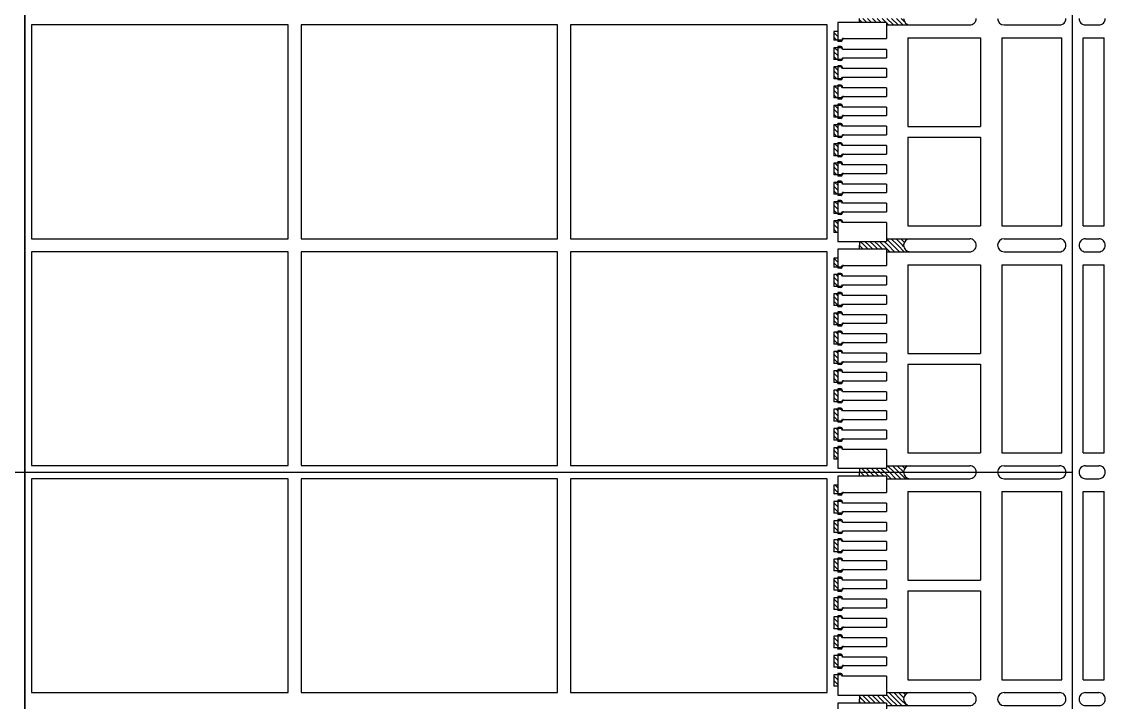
# Model space of a CAD drawing. Extents: x -15.8 to 28.7, y 37.6 to 61.4.
# Drawn here: x -12.195 to -9.66, y 43.966 to 45.558 of the extents above; entities that cross this region are included whole.
import ezdxf

# ---------------------------------------------------------------- set-up
doc = ezdxf.new("R2010")
doc.units = 0
doc.layers.add('hatch', color=8, linetype='Continuous')
doc.layers.add('LF-LINE', color=1, linetype='Continuous')
pattern_1 = [(45, (615.56867, 1000.39419), (-0.005612660076, 0.005612660076), [])]

# ---------------------------------------------------------------- blocks, each defined once
blk = doc.blocks.new('A$C4B6579F9')
at = {"linetype": 'ByBlock'}
h = blk.add_hatch(dxfattribs=at)
h.set_pattern_fill('ANSI31', color=256, scale=0.0025, style=0)
h.set_pattern_definition(pattern_1)
h.paths.add_polyline_path([(-0.0208, 0.0095), (-0.0208, 0.0002), (-0.0415, 0.0002), (-0.0415, 0.0095)])
h.paths.add_polyline_path([(-0.059, 0.0095), (-0.059, 0.0002), (-0.0865, 0.0002), (-0.0865, 0.0095)])
h.paths.add_polyline_path([(-0.104, 0.0095), (-0.104, 0.0002), (-0.1315, 0.0002), (-0.1315, 0.0095)])
h.paths.add_polyline_path([(-0.149, 0.0095), (-0.149, 0.0002), (-0.1765, 0.0002), (-0.1765, 0.0095)])
h.paths.add_polyline_path([(-0.194, 0.0095), (-0.194, 0.0002), (-0.2215, 0.0002), (-0.2215, 0.0095)])
h.paths.add_polyline_path([(-0.239, 0.0095), (-0.239, 0.0002), (-0.2665, 0.0002), (-0.2665, 0.0095)])
h.paths.add_polyline_path([(-0.284, 0.0095), (-0.284, 0.0002), (-0.3115, 0.0002), (-0.3115, 0.0095)])
h.paths.add_polyline_path([(-0.329, 0.0095), (-0.329, 0.0002), (-0.3565, 0.0002), (-0.3565, 0.0095)])
h.paths.add_polyline_path([(-0.374, 0.0095), (-0.374, 0.0002), (-0.4015, 0.0002), (-0.4015, 0.0095)])
h.paths.add_polyline_path([(-0.419, 0.0095), (-0.419, 0.0002), (-0.4465, 0.0002), (-0.4465, 0.0095)])
h.paths.add_polyline_path([(-0.464, 0.0095), (-0.464, 0.0002), (-0.4908, 0.0002), (-0.4908, 0.0095)])
edge = h.paths.add_edge_path()
edge.add_line((0.0002, -0.1138), (-0.0058, -0.1138))
edge.add_line((-0.0058, -0.1138), (-0.0057, -0.169))
edge.add_arc((0.0095, -0.169), 0.0152, 90, 180, ccw=False)
edge.add_line((0.0095, -0.1538), (0.0095, -0.0505))
edge.add_line((0.0095, -0.0505), (0.0002, -0.0505))
edge.add_line((0.0002, -0.0505), (0.0002, -0.1138))
h = blk.add_hatch(dxfattribs=at)
h.set_pattern_fill('ANSI37', color=3, scale=0.0025, style=0)
h.set_pattern_definition([(45, (624.049561, 1045.195617), (-0.005612660076, 0.005612660076), []), (135, (624.049561, 1045.195617), (-0.005612660076, -0.005612660076), [])])
h.paths.add_polyline_path([(-0.1462, 0.0002), (-0.1462, -0.0069, -0.414214), (-0.15, -0.0108), (-0.1528, -0.0108, 0.414999), (-0.149, -0.007), (-0.149, 0.0002)])
h.paths.add_polyline_path([(-0.1012, 0.0002), (-0.1012, -0.0069, -0.414214), (-0.105, -0.0108), (-0.1078, -0.0108, 0.414999), (-0.104, -0.007), (-0.104, 0.0002)])
h.paths.add_polyline_path([(-0.0562, 0.0002), (-0.0562, -0.0069, -0.414214), (-0.06, -0.0108), (-0.0628, -0.0108, 0.414937), (-0.059, -0.007), (-0.059, 0.0002)])
h.paths.add_polyline_path([(-0.0865, 0.0002), (-0.0865, -0.007, 0.413428), (-0.0828, -0.0108), (-0.0854, -0.0108, -0.414214), (-0.0892, -0.0069), (-0.0892, 0.0002)])
h.paths.add_polyline_path([(-0.1315, 0.0002), (-0.1315, -0.007, 0.413428), (-0.1278, -0.0108), (-0.1304, -0.0108, -0.414214), (-0.1342, -0.0069), (-0.1342, 0.0002)])
h.paths.add_polyline_path([(-0.1765, 0.0002), (-0.1765, -0.007, 0.413428), (-0.1728, -0.0108), (-0.1754, -0.0108, -0.414214), (-0.1792, -0.0069), (-0.1792, 0.0002)])
h.paths.add_polyline_path([(-0.1912, 0.0002), (-0.1912, -0.0069, -0.414214), (-0.195, -0.0108), (-0.1978, -0.0108, 0.414999), (-0.194, -0.007), (-0.194, 0.0002)])
h.paths.add_polyline_path([(-0.2215, 0.0002), (-0.2215, -0.007, 0.413428), (-0.2178, -0.0108), (-0.2204, -0.0108, -0.414214), (-0.2242, -0.0069), (-0.2242, 0.0002)])
h.paths.add_polyline_path([(-0.2362, 0.0002), (-0.2362, -0.0069, -0.414214), (-0.24, -0.0108), (-0.2428, -0.0108, 0.414999), (-0.239, -0.007), (-0.239, 0.0002)])
h.paths.add_polyline_path([(-0.2665, 0.0002), (-0.2665, -0.007, 0.413428), (-0.2628, -0.0108), (-0.2654, -0.0108, -0.414214), (-0.2692, -0.0069), (-0.2692, 0.0002)])
h.paths.add_polyline_path([(-0.2812, 0.0002), (-0.2812, -0.0069, -0.414214), (-0.285, -0.0108), (-0.2878, -0.0108, 0.414999), (-0.284, -0.007), (-0.284, 0.0002)])
h.paths.add_polyline_path([(-0.3115, 0.0002), (-0.3115, -0.007, 0.413428), (-0.3078, -0.0108), (-0.3104, -0.0108, -0.414214), (-0.3142, -0.0069), (-0.3142, 0.0002)])
h.paths.add_polyline_path([(-0.3262, 0.0002), (-0.3262, -0.0069, -0.414214), (-0.33, -0.0108), (-0.3328, -0.0108, 0.414999), (-0.329, -0.007), (-0.329, 0.0002)])
h.paths.add_polyline_path([(-0.3565, 0.0002), (-0.3565, -0.007, 0.413428), (-0.3528, -0.0108), (-0.3554, -0.0108, -0.414214), (-0.3592, -0.0069), (-0.3592, 0.0002)])
h.paths.add_polyline_path([(-0.3712, 0.0002), (-0.3712, -0.0069, -0.414214), (-0.375, -0.0108), (-0.3778, -0.0108, 0.414999), (-0.374, -0.007), (-0.374, 0.0002)])
h.paths.add_polyline_path([(-0.4015, 0.0002), (-0.4015, -0.007, 0.413428), (-0.3978, -0.0108), (-0.4004, -0.0108, -0.414214), (-0.4042, -0.0069), (-0.4042, 0.0002)])
h.paths.add_polyline_path([(-0.4162, 0.0002), (-0.4162, -0.0069, -0.414214), (-0.42, -0.0108), (-0.4228, -0.0108, 0.414999), (-0.419, -0.007), (-0.419, 0.0002)])
h.paths.add_polyline_path([(-0.4465, 0.0002), (-0.4465, -0.007, 0.413428), (-0.4428, -0.0108), (-0.4454, -0.0108, -0.414214), (-0.4492, -0.0069), (-0.4492, 0.0002)])
h.paths.add_polyline_path([(-0.4612, 0.0002), (-0.4612, -0.0069, -0.414214), (-0.465, -0.0108), (-0.4677, -0.0108, 0.390676), (-0.464, -0.007), (-0.464, 0.0002)])
edge = h.paths.add_edge_path()
edge.add_line((-0.0415, 0.0002), (-0.0415, -0.007))
edge.add_arc((-0.0378, -0.007), 0.00375, 180, 269.8464)
edge.add_line((-0.0378, -0.0108), (-0.0404, -0.0108))
edge.add_arc((-0.0404, -0.0069), 0.0038, 180, 270, ccw=False)
edge.add_line((-0.0442, -0.0069), (-0.0442, 0.0003))
edge.add_line((-0.0442, 0.0002), (-0.0415, 0.0002))
h = blk.add_hatch(dxfattribs=at)
h.set_pattern_fill('ANSI31', color=256, scale=0.0025, style=0)
h.set_pattern_definition(pattern_1)
edge = h.paths.add_edge_path()
edge.add_line((-0.5115, -0.1138), (-0.5118, -0.1138))
edge.add_line((-0.5118, -0.1138), (-0.5118, -0.0505))
edge.add_line((-0.5118, -0.0505), (-0.521, -0.0505))
edge.add_line((-0.521, -0.0505), (-0.521, -0.1538))
edge.add_arc((-0.521, -0.169), 0.0152, 0, 90, ccw=False)
edge.add_line((-0.5058, -0.169), (-0.5058, -0.1138))
edge.add_line((-0.5058, -0.1138), (-0.5115, -0.1138))
at = {"color": 4, "linetype": 'ByBlock'}
for p, q in [((-0.464, 0.0002), (-0.5118, 0.0002)), ((-0.5118, 0.0002), (-0.5118, -0.1138)), ((-0.4908, 0.0002), (-0.4908, 0.0095)), ((-0.464, 0.0095), (-0.4908, 0.0095)), ((-0.4612, 0.0002), (-0.464, 0.0002)), ((-0.419, 0.0002), (-0.4492, 0.0002)), ((-0.419, 0.0095), (-0.4465, 0.0095)), ((-0.4162, 0.0002), (-0.419, 0.0002)), ((-0.374, 0.0002), (-0.4042, 0.0002)), ((-0.374, 0.0095), (-0.4015, 0.0095)), ((-0.3712, 0.0002), (-0.3748, 0.0002)), ((-0.329, 0.0002), (-0.3592, 0.0002)), ((-0.329, 0.0095), (-0.3565, 0.0095)), ((-0.3262, 0.0002), (-0.3299, 0.0002)), ((-0.284, 0.0002), (-0.3142, 0.0002)), ((-0.284, 0.0095), (-0.3115, 0.0095)), ((-0.2812, 0.0002), (-0.284, 0.0002)), ((-0.239, 0.0002), (-0.2692, 0.0002)), ((-0.239, 0.0095), (-0.2665, 0.0095)), ((-0.2362, 0.0002), (-0.239, 0.0002)), ((-0.194, 0.0002), (-0.2242, 0.0002)), ((-0.194, 0.0095), (-0.2215, 0.0095)), ((-0.1912, 0.0002), (-0.1952, 0.0002)), ((-0.149, 0.0002), (-0.1792, 0.0002)), ((-0.149, 0.0095), (-0.1765, 0.0095)), ((-0.1462, 0.0002), (-0.149, 0.0002)), ((-0.104, 0.0002), (-0.1342, 0.0002)), ((-0.104, 0.0095), (-0.1315, 0.0095)), ((-0.1012, 0.0002), (-0.104, 0.0002)), ((-0.059, 0.0002), (-0.0892, 0.0002)), ((-0.059, 0.0095), (-0.0865, 0.0095)), ((-0.0562, 0.0002), (-0.0605, 0.0002)), ((0.0002, 0.0002), (-0.0442, 0.0002)), ((-0.0208, 0.0095), (-0.0415, 0.0095)), ((-0.0208, 0.0002), (-0.0208, 0.0095)), ((0.0002, -0.1138), (0.0002, 0.0002)), ((-0.5118, -0.0505), (-0.521, -0.0505)), ((0.0002, -0.0505), (0.0095, -0.0505)), ((-0.4677, -0.1138), (-0.5118, -0.1138)), ((-0.5058, -0.1138), (-0.5058, -0.3085)), ((-0.4228, -0.1138), (-0.4428, -0.1138)), ((-0.3778, -0.1138), (-0.3978, -0.1138)), ((-0.3328, -0.1138), (-0.3528, -0.1138)), ((-0.2878, -0.1138), (-0.3078, -0.1138)), ((-0.2428, -0.1138), (-0.2628, -0.1138)), ((-0.1978, -0.1138), (-0.2178, -0.1138)), ((-0.1528, -0.1138), (-0.1728, -0.1138)), ((-0.1078, -0.1138), (-0.1278, -0.1138)), ((-0.0628, -0.1138), (-0.0828, -0.1138)), ((0.0002, -0.1138), (-0.0378, -0.1138)), ((-0.0058, -0.1138), (-0.0058, -0.3085)), ((-0.2683, -0.1638), (-0.4758, -0.1638)), ((-0.4758, -0.1638), (-0.4758, -0.3338)), ((-0.2683, -0.1638), (-0.2683, -0.3338)), ((-0.0358, -0.1638), (-0.2432, -0.1638)), ((-0.2432, -0.1638), (-0.2432, -0.3338)), ((-0.0358, -0.1638), (-0.0358, -0.3338)), ((-0.2683, -0.3338), (-0.4758, -0.3338)), ((-0.0358, -0.3338), (-0.2432, -0.3338)), ((-0.5058, -0.389), (-0.5058, -0.5185)), ((-0.0358, -0.3838), (-0.4758, -0.3838)), ((-0.4758, -0.3838), (-0.4758, -0.5238)), ((-0.0358, -0.3838), (-0.0358, -0.5238)), ((-0.0058, -0.389), (-0.0058, -0.5185)), ((-0.4758, -0.5238), (-0.0358, -0.5238)), ((-0.5058, -0.5795), (-0.5058, -0.6105)), ((-0.4758, -0.5742), (-0.0358, -0.5742)), ((-0.4758, -0.5742), (-0.4758, -0.6233)), ((-0.0358, -0.5742), (-0.0358, -0.6233)), ((-0.0058, -0.5795), (-0.0058, -0.6105)), ((-0.4758, -0.6233), (-0.0358, -0.6233))]:
    blk.add_line(p, q, dxfattribs=at)
at = {"color": 1, "linetype": 'Continuous'}
for p, q in [((-0.464, -0.007), (-0.464, 0.0095)), ((-0.4465, -0.007), (-0.4465, 0.0095))]:
    blk.add_line(p, q, dxfattribs=at)
at = {"color": 4, "linetype": 'ByBlock'}
for centre, start, end in [((-0.521, -0.169), 0, 90), ((0.0095, -0.169), 90, 180), ((-0.521, -0.3085), 270, 0.0852), ((0.0095, -0.3085), 179.9148, 270), ((-0.521, -0.389), 0, 90), ((0.0095, -0.389), 90, 180), ((-0.521, -0.5185), 270, 0.0852), ((0.0095, -0.5185), 179.9148, 270), ((-0.521, -0.5795), 359.9148, 90), ((0.0095, -0.5795), 90, 180.0852), ((-0.521, -0.6104), 270, 0.0852), ((0.0095, -0.6104), 179.9148, 270)]:
    blk.add_arc(centre, 0.0152, start, end, dxfattribs=at)
at = {"layer": 'hatch', "color": 1}
for p, q in [((-0.419, -0.007), (-0.419, 0.0095)), ((-0.4015, -0.007), (-0.4015, 0.0095)), ((-0.374, -0.007), (-0.374, 0.0095)), ((-0.3565, -0.007), (-0.3565, 0.0095)), ((-0.329, -0.007), (-0.329, 0.0095)), ((-0.3115, -0.007), (-0.3115, 0.0095)), ((-0.284, -0.007), (-0.284, 0.0095)), ((-0.2665, -0.007), (-0.2665, 0.0095)), ((-0.239, -0.007), (-0.239, 0.0095)), ((-0.2215, -0.007), (-0.2215, 0.0095)), ((-0.194, -0.007), (-0.194, 0.0095)), ((-0.1765, -0.007), (-0.1765, 0.0095)), ((-0.149, -0.007), (-0.149, 0.0095)), ((-0.1315, -0.007), (-0.1315, 0.0095)), ((-0.104, -0.007), (-0.104, 0.0095)), ((-0.0865, -0.007), (-0.0865, 0.0095)), ((-0.059, -0.007), (-0.059, 0.0095)), ((-0.0415, -0.007), (-0.0415, 0.0095)), ((-0.4677, -0.0137), (-0.4677, -0.0121)), ((-0.4428, -0.0108), (-0.4428, -0.1138)), ((-0.4228, -0.1138), (-0.4228, -0.0108)), ((-0.4228, -0.0108), (-0.4228, -0.0108)), ((-0.4228, -0.0134), (-0.4228, -0.0108)), ((-0.4228, -0.0108), (-0.4228, -0.0108)), ((-0.4228, -0.0121), (-0.4228, -0.0108)), ((-0.4228, -0.0108), (-0.4228, -0.0108)), ((-0.4228, -0.0108), (-0.4228, -0.0108)), ((-0.3978, -0.0108), (-0.3978, -0.1138)), ((-0.3978, -0.0108), (-0.3978, -0.0108)), ((-0.3978, -0.0134), (-0.3978, -0.0108)), ((-0.3978, -0.0108), (-0.3978, -0.0108)), ((-0.3978, -0.0108), (-0.3978, -0.0108)), ((-0.3978, -0.0108), (-0.3978, -0.0108)), ((-0.3778, -0.1138), (-0.3778, -0.0108)), ((-0.3778, -0.0108), (-0.3778, -0.0108)), ((-0.3778, -0.0134), (-0.3778, -0.0108)), ((-0.3778, -0.0108), (-0.3778, -0.0108)), ((-0.3778, -0.0121), (-0.3778, -0.0108)), ((-0.3778, -0.0108), (-0.3778, -0.0108)), ((-0.3778, -0.0108), (-0.3778, -0.0108)), ((-0.3528, -0.0108), (-0.3528, -0.1138)), ((-0.3528, -0.0108), (-0.3528, -0.0108)), ((-0.3528, -0.0134), (-0.3528, -0.0108)), ((-0.3528, -0.0108), (-0.3528, -0.0108)), ((-0.3528, -0.0108), (-0.3528, -0.0108)), ((-0.3528, -0.0108), (-0.3528, -0.0108)), ((-0.3328, -0.1138), (-0.3328, -0.0108)), ((-0.3328, -0.0108), (-0.3328, -0.0108)), ((-0.3328, -0.0134), (-0.3328, -0.0108)), ((-0.3328, -0.0108), (-0.3328, -0.0108)), ((-0.3328, -0.0121), (-0.3328, -0.0108)), ((-0.3328, -0.0108), (-0.3328, -0.0108)), ((-0.3328, -0.0108), (-0.3328, -0.0108)), ((-0.3078, -0.0108), (-0.3078, -0.1138)), ((-0.3078, -0.0108), (-0.3078, -0.0108)), ((-0.3078, -0.0134), (-0.3078, -0.0108)), ((-0.3078, -0.0108), (-0.3078, -0.0108)), ((-0.3078, -0.0108), (-0.3078, -0.0108)), ((-0.3078, -0.0108), (-0.3078, -0.0108)), ((-0.2878, -0.1138), (-0.2878, -0.0108)), ((-0.2878, -0.0108), (-0.2878, -0.0108)), ((-0.2878, -0.0134), (-0.2878, -0.0108)), ((-0.2878, -0.0108), (-0.2878, -0.0108)), ((-0.2878, -0.0121), (-0.2878, -0.0108)), ((-0.2878, -0.0108), (-0.2878, -0.0108)), ((-0.2878, -0.0108), (-0.2878, -0.0108)), ((-0.2628, -0.0108), (-0.2628, -0.1138)), ((-0.2628, -0.0108), (-0.2628, -0.0108)), ((-0.2628, -0.0134), (-0.2628, -0.0108)), ((-0.2628, -0.0108), (-0.2628, -0.0108)), ((-0.2628, -0.0108), (-0.2628, -0.0108)), ((-0.2628, -0.0108), (-0.2628, -0.0108)), ((-0.2428, -0.1138), (-0.2428, -0.0108)), ((-0.2428, -0.0108), (-0.2428, -0.0108)), ((-0.2428, -0.0134), (-0.2428, -0.0108)), ((-0.2428, -0.0108), (-0.2428, -0.0108)), ((-0.2428, -0.0121), (-0.2428, -0.0108)), ((-0.2428, -0.0108), (-0.2428, -0.0108)), ((-0.2428, -0.0108), (-0.2428, -0.0108)), ((-0.2178, -0.0108), (-0.2178, -0.1138)), ((-0.2178, -0.0108), (-0.2178, -0.0108)), ((-0.2178, -0.0134), (-0.2178, -0.0108)), ((-0.2178, -0.0108), (-0.2178, -0.0108)), ((-0.2178, -0.0108), (-0.2178, -0.0108)), ((-0.2178, -0.0108), (-0.2178, -0.0108)), ((-0.1978, -0.1138), (-0.1978, -0.0108)), ((-0.1978, -0.0108), (-0.1978, -0.0108)), ((-0.1978, -0.0134), (-0.1978, -0.0108)), ((-0.1978, -0.0108), (-0.1978, -0.0108)), ((-0.1978, -0.0121), (-0.1978, -0.0108)), ((-0.1978, -0.0108), (-0.1978, -0.0108)), ((-0.1978, -0.0108), (-0.1978, -0.0108)), ((-0.1728, -0.0108), (-0.1728, -0.1138)), ((-0.1728, -0.0108), (-0.1728, -0.0108)), ((-0.1728, -0.0134), (-0.1728, -0.0108)), ((-0.1728, -0.0108), (-0.1728, -0.0108)), ((-0.1728, -0.0108), (-0.1728, -0.0108)), ((-0.1728, -0.0108), (-0.1728, -0.0108)), ((-0.1528, -0.1138), (-0.1528, -0.0108)), ((-0.1528, -0.0108), (-0.1528, -0.0108)), ((-0.1528, -0.0134), (-0.1528, -0.0108)), ((-0.1528, -0.0108), (-0.1528, -0.0108)), ((-0.1528, -0.0121), (-0.1528, -0.0108)), ((-0.1528, -0.0108), (-0.1528, -0.0108)), ((-0.1528, -0.0108), (-0.1528, -0.0108)), ((-0.1278, -0.0108), (-0.1278, -0.1138)), ((-0.1078, -0.1138), (-0.1078, -0.0108)), ((-0.0828, -0.0108), (-0.0828, -0.1138)), ((-0.0628, -0.1138), (-0.0628, -0.0108)), ((-0.0378, -0.0108), (-0.0378, -0.1138))]:
    blk.add_line(p, q, dxfattribs=at)
for centre, start, end in [((-0.4228, -0.007), 270, 0), ((-0.3978, -0.007), 180, 270), ((-0.3778, -0.007), 270, 0), ((-0.3528, -0.007), 180, 270), ((-0.3328, -0.007), 270, 0), ((-0.3078, -0.007), 180, 270), ((-0.2878, -0.007), 270, 0), ((-0.2628, -0.007), 180, 270), ((-0.2428, -0.007), 270, 0), ((-0.2178, -0.007), 180, 270), ((-0.1978, -0.007), 270, 0), ((-0.1728, -0.007), 180, 270), ((-0.1528, -0.007), 270, 0), ((-0.1278, -0.007), 180, 270), ((-0.1078, -0.007), 270, 0), ((-0.0828, -0.007), 180, 270), ((-0.0628, -0.007), 270, 0), ((-0.0378, -0.007), 180, 270)]:
    blk.add_arc(centre, 0.00375, start, end, dxfattribs=at)
at = {"layer": 'LF-LINE'}
for p, q in [((-0.4612, -0.0069), (-0.4612, 0.0002)), ((-0.4492, -0.0069), (-0.4492, 0.0002)), ((-0.4162, -0.0069), (-0.4162, 0.0002)), ((-0.4042, -0.0069), (-0.4042, 0.0002)), ((-0.3712, -0.0069), (-0.3712, 0.0002)), ((-0.3592, -0.0069), (-0.3592, 0.0002)), ((-0.3262, -0.0069), (-0.3262, 0.0002)), ((-0.3142, -0.0069), (-0.3142, 0.0002)), ((-0.2812, -0.0069), (-0.2812, 0.0002)), ((-0.2692, -0.0069), (-0.2692, 0.0002)), ((-0.2362, -0.0069), (-0.2362, 0.0002)), ((-0.2242, -0.0069), (-0.2242, 0.0002)), ((-0.1912, -0.0069), (-0.1912, 0.0002)), ((-0.1792, -0.0069), (-0.1792, 0.0002)), ((-0.1462, -0.0069), (-0.1462, 0.0002)), ((-0.1342, -0.0069), (-0.1342, 0.0002)), ((-0.1012, -0.0069), (-0.1012, 0.0002)), ((-0.0892, -0.0069), (-0.0892, 0.0002)), ((-0.0562, -0.0069), (-0.0562, 0.0002)), ((-0.0442, -0.0069), (-0.0442, 0.0002)), ((-0.4677, -0.0108), (-0.465, -0.0108)), ((-0.4427, -0.0108), (-0.4454, -0.0108)), ((-0.4227, -0.0108), (-0.42, -0.0108)), ((-0.3977, -0.0108), (-0.4004, -0.0108)), ((-0.3777, -0.0108), (-0.375, -0.0108)), ((-0.3527, -0.0108), (-0.3554, -0.0108)), ((-0.3327, -0.0108), (-0.33, -0.0108)), ((-0.3077, -0.0108), (-0.3104, -0.0108)), ((-0.2877, -0.0108), (-0.285, -0.0108)), ((-0.2627, -0.0108), (-0.2654, -0.0108)), ((-0.2427, -0.0108), (-0.24, -0.0108)), ((-0.2177, -0.0108), (-0.2204, -0.0108)), ((-0.1977, -0.0108), (-0.195, -0.0108)), ((-0.1727, -0.0108), (-0.1754, -0.0108)), ((-0.1527, -0.0108), (-0.15, -0.0108)), ((-0.1277, -0.0108), (-0.1304, -0.0108)), ((-0.1077, -0.0108), (-0.105, -0.0108)), ((-0.0827, -0.0108), (-0.0854, -0.0108)), ((-0.0627, -0.0108), (-0.06, -0.0108)), ((-0.0377, -0.0108), (-0.0404, -0.0108))]:
    blk.add_line(p, q, dxfattribs=at)
at = {"layer": 'LF-LINE', "color": 1}
for p, q in [((-0.4677, -0.1138), (-0.4677, -0.0108)), ((-0.4428, -0.0108), (-0.4428, -0.0108)), ((-0.4428, -0.0134), (-0.4428, -0.0108)), ((-0.4428, -0.0108), (-0.4428, -0.0108)), ((-0.4428, -0.0108), (-0.4428, -0.0108)), ((-0.4428, -0.0108), (-0.4428, -0.0108))]:
    blk.add_line(p, q, dxfattribs=at)
at = {"layer": 'LF-LINE', "color": 4}
for p, q in [((-0.1315, -0.007), (-0.1315, -0.0058)), ((-0.104, -0.007), (-0.104, -0.0058)), ((-0.0378, -0.0108), (-0.0378, -0.0108)), ((-0.0378, -0.0134), (-0.0378, -0.0108)), ((-0.0378, -0.0108), (-0.0378, -0.0108)), ((-0.0378, -0.0108), (-0.0378, -0.0108)), ((-0.0378, -0.0108), (-0.0378, -0.0108))]:
    blk.add_line(p, q, dxfattribs=at)
at = {"layer": 'LF-LINE', "color": 1}
for centre, radius, start, end in [((-0.4679, -0.0068), 0.00391, 272.3188, 357.6812), ((-0.4428, -0.007), 0.00375, 180, 270)]:
    blk.add_arc(centre, radius, start, end, dxfattribs=at)
at = {"layer": 'LF-LINE'}
for centre, start, end in [((-0.465, -0.0069), 270, 0), ((-0.4454, -0.0069), 180, 270), ((-0.42, -0.0069), 270, 0), ((-0.4004, -0.0069), 180, 270), ((-0.375, -0.0069), 270, 0), ((-0.3554, -0.0069), 180, 270), ((-0.33, -0.0069), 270, 0), ((-0.3104, -0.0069), 180, 270), ((-0.285, -0.0069), 270, 0), ((-0.2654, -0.0069), 180, 270), ((-0.24, -0.0069), 270, 0), ((-0.2204, -0.0069), 180, 270), ((-0.195, -0.0069), 270, 0), ((-0.1754, -0.0069), 180, 270), ((-0.15, -0.0069), 270, 0), ((-0.1304, -0.0069), 180, 270), ((-0.105, -0.0069), 270, 0), ((-0.0854, -0.0069), 180, 270), ((-0.06, -0.0069), 270, 0), ((-0.0404, -0.0069), 180, 270)]:
    blk.add_arc(centre, 0.0038, start, end, dxfattribs=at)

msp = doc.modelspace()

# ---------------------------------------------------------------- linework, layer by layer
at = {"color": 1, "linetype": 'ByBlock'}
for p, q in [((-12.18701, 42.05458), (-12.18701, 46.95458)), ((-12.18701, 46.61133), (-12.18701, 42.27254)), ((-14.69376, 44.50458), (-10.31076, 44.50458)), ((-14.63701, 44.50458), (-9.73701, 44.50458))]:
    msp.add_line(p, q, dxfattribs=at)
msp.add_lwpolyline([(-9.73701, 42.05458), (-9.73701, 46.95458), (-14.63701, 46.95458), (-14.63701, 42.05458)], close=True, dxfattribs=at)
at = {"color": 6, "linetype": 'ByBlock'}
for points in [[(-11.57176, 45.05033), (-11.57176, 45.55033), (-12.17176, 45.55033), (-12.17176, 45.05033)], [(-10.94126, 45.05033), (-10.94126, 45.55033), (-11.54126, 45.55033), (-11.54126, 45.05033)], [(-10.31076, 45.05033), (-10.31076, 45.55033), (-10.91076, 45.55033), (-10.91076, 45.05033)], [(-11.57176, 44.51983), (-11.57176, 45.01983), (-12.17176, 45.01983), (-12.17176, 44.51983)], [(-10.94126, 44.51983), (-10.94126, 45.01983), (-11.54126, 45.01983), (-11.54126, 44.51983)], [(-10.31076, 44.51983), (-10.31076, 45.01983), (-10.91076, 45.01983), (-10.91076, 44.51983)], [(-11.57176, 43.98933), (-11.57176, 44.48933), (-12.17176, 44.48933), (-12.17176, 43.98933)], [(-10.94126, 43.98933), (-10.94126, 44.48933), (-11.54126, 44.48933), (-11.54126, 43.98933)], [(-10.31076, 43.98933), (-10.31076, 44.48933), (-10.91076, 44.48933), (-10.91076, 43.98933)]]:
    msp.add_lwpolyline(points, close=True, dxfattribs=at)

# ---------------------------------------------------------------- block references
at = {"color": 1, "linetype": 'ByBlock', "rotation": 90}
for p in [(-10.28601, 45.55608), (-10.28601, 45.02558), (-10.28601, 44.49508), (-10.28601, 43.96458)]:
    msp.add_blockref('A$C4B6579F9', p, dxfattribs=at)

doc.saveas('drawing.dxf')
